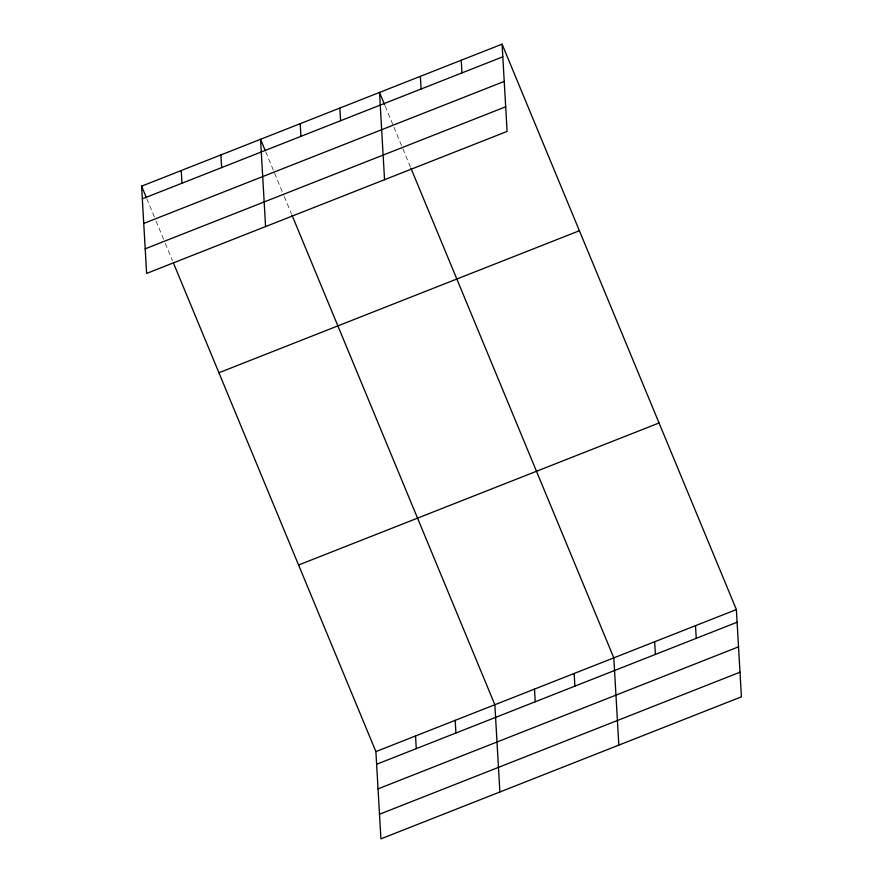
<?xml version="1.0" encoding="UTF-8"?>
<svg xmlns="http://www.w3.org/2000/svg" width="883" height="883" viewBox="0 0 883 883"><rect width="100%" height="100%" fill="white"/><g stroke="black" fill="none" stroke-linecap="round" stroke-linejoin="round"><path stroke-width="0.66" stroke-dasharray="4.42 3.31" d="M385.187 106.126L393.432 126.026M393.95 127.273L410.44 167.075M265.706 151.744L283.752 195.286M284.26 196.523L291.478 213.94M146.744 198.609L155.507 219.757M156.026 221.004L164.79 242.152M165.309 243.399L172.516 260.805"/><path stroke-width="1.32" d="M502.074 44.15L507.107 131.412L146.622 273.432L141.589 186.17L502.074 44.15L736.378 609.568L741.411 696.83L380.926 838.85L375.893 751.588L173.554 263.3M142.329 198.841L502.813 56.81M143.741 223.454L504.226 81.424M145.209 248.818L505.694 106.788M218.907 372.758L579.391 230.739M298.575 565.01L659.06 422.979M375.893 751.588L736.378 609.568M376.622 764.259L737.106 622.228M378.034 788.872L738.53 646.842M379.502 814.236L739.987 672.206M384.668 104.878L379.513 92.439L384.546 179.691M410.959 168.322L613.806 657.857L618.84 745.109M265.198 150.507L260.551 139.304L265.584 226.567M291.997 215.187L494.855 704.722L499.877 791.985M141.589 186.17L146.236 197.373M695.517 625.661L696.245 638.332M654.667 641.764L655.396 654.424M574.16 673.475L574.888 686.146M534.502 689.104L535.23 701.764M461.224 60.243L461.952 72.914M420.374 76.346L421.103 89.006M455.198 720.351L455.926 733.011M415.54 735.969L416.268 748.629M339.856 108.057L340.595 120.728M300.209 123.686L300.937 136.346M220.905 154.933L221.633 167.593M181.247 170.551L181.975 183.211"/></g></svg>
